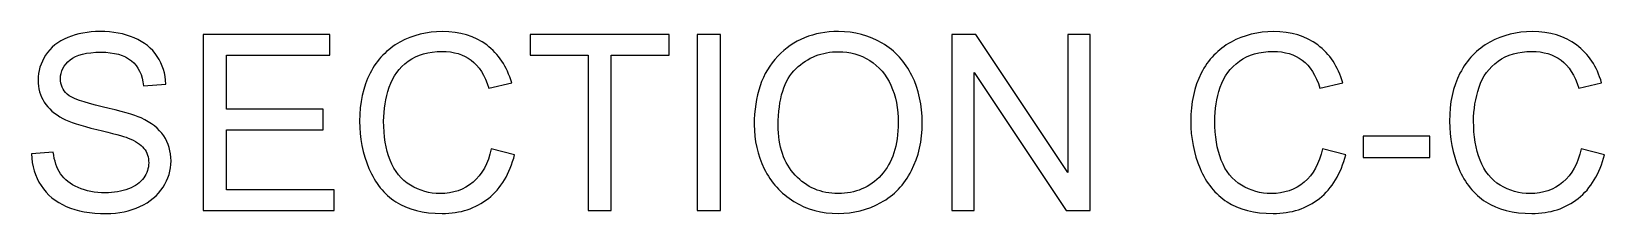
# Model space of a CAD drawing. Header units: millimetres. Extents: x -945 to 945, y -155 to 148.
# Drawn here: x -740.68 to -696.14, y 18.8 to 23.94 of the extents above; entities that cross this region are included whole.
import ezdxf

# ---------------------------------------------------------------- set-up
doc = ezdxf.new("R2010")
doc.units = ezdxf.units.MM
doc.header["$MEASUREMENT"] = 0
doc.layers.add('layer 1', color=7, linetype='Continuous')

msp = doc.modelspace()

# ---------------------------------------------------------------- linework, layer by layer
at = {"layer": 'layer 1', "color": 5}
for points, knots in [([(-740.6842, 20.4778), (-740.6842, 20.4778), (-740.0661, 20.5334), (-740.0661, 20.5334), (-740.0372, 20.2834), (-739.9689, 20.0785), (-739.8612, 19.9176), (-739.7536, 19.7579), (-739.5869, 19.6283), (-739.3612, 19.5287), (-739.1356, 19.4304), (-738.8809, 19.3806), (-738.5985, 19.3806), (-738.3474, 19.3806), (-738.1263, 19.4176), (-737.9342, 19.4929), (-737.742, 19.5681), (-737.5997, 19.6711), (-737.5059, 19.8019), (-737.4122, 19.9327), (-737.3647, 20.075), (-737.3647, 20.2278), (-737.3647, 20.3829), (-737.4099, 20.5183), (-737.5002, 20.6352), (-737.5904, 20.751), (-737.7397, 20.8482), (-737.9481, 20.928), (-738.0812, 20.979), (-738.3763, 21.06), (-738.8335, 21.1699), (-739.2906, 21.2799), (-739.6101, 21.3829), (-739.793, 21.4801), (-740.0302, 21.6051), (-740.2062, 21.7602), (-740.3219, 21.9442), (-740.4388, 22.1283), (-740.4967, 22.3354), (-740.4967, 22.5634), (-740.4967, 22.8158), (-740.4249, 23.0507), (-740.2825, 23.2683), (-740.1402, 23.4871), (-739.933, 23.6526), (-739.6587, 23.766), (-739.3856, 23.8794), (-739.0812, 23.9361), (-738.7467, 23.9361), (-738.3786, 23.9361), (-738.0534, 23.8771), (-737.7721, 23.7579), (-737.4909, 23.6398), (-737.2745, 23.4651), (-737.1228, 23.2336), (-736.9712, 23.0033), (-736.8902, 22.7417), (-736.8786, 22.45), (-736.8786, 22.45), (-737.5106, 22.4014), (-737.5106, 22.4014), (-737.5441, 22.7151), (-737.6587, 22.9523), (-737.8543, 23.1121), (-738.0499, 23.2729), (-738.3393, 23.3528), (-738.7212, 23.3528), (-739.1194, 23.3528), (-739.4099, 23.2799), (-739.5916, 23.134), (-739.7733, 22.9882), (-739.8647, 22.8123), (-739.8647, 22.6063), (-739.8647, 22.428), (-739.7999, 22.281), (-739.6714, 22.1653), (-739.5441, 22.0507), (-739.2143, 21.9315), (-738.6795, 21.8111), (-738.1448, 21.6896), (-737.7779, 21.5843), (-737.5789, 21.494), (-737.2907, 21.3609), (-737.0765, 21.1931), (-736.9388, 20.9882), (-736.8011, 20.7845), (-736.7328, 20.5496), (-736.7328, 20.2834), (-736.7328, 20.0183), (-736.808, 19.7706), (-736.9596, 19.5368), (-737.1113, 19.3031), (-737.3277, 19.1213), (-737.6113, 18.9917), (-737.8948, 18.8621), (-738.2131, 18.7973), (-738.5684, 18.7973), (-739.0175, 18.7973), (-739.3937, 18.8632), (-739.6969, 18.994), (-740.0013, 19.1248), (-740.2386, 19.3216), (-740.411, 19.5855), (-740.5846, 19.8482), (-740.6749, 20.1456), (-740.6842, 20.4778)], [0, 0, 0, 0, 0.0285714, 0.0285714, 0.0285714, 0.0571429, 0.0571429, 0.0571429, 0.0857143, 0.0857143, 0.0857143, 0.1142857, 0.1142857, 0.1142857, 0.1428571, 0.1428571, 0.1428571, 0.1714286, 0.1714286, 0.1714286, 0.2, 0.2, 0.2, 0.2285714, 0.2285714, 0.2285714, 0.2571429, 0.2571429, 0.2571429, 0.2857143, 0.2857143, 0.2857143, 0.3142857, 0.3142857, 0.3142857, 0.3428571, 0.3428571, 0.3428571, 0.3714286, 0.3714286, 0.3714286, 0.4, 0.4, 0.4, 0.4285714, 0.4285714, 0.4285714, 0.4571429, 0.4571429, 0.4571429, 0.4857143, 0.4857143, 0.4857143, 0.5142857, 0.5142857, 0.5142857, 0.5428571, 0.5428571, 0.5428571, 0.5714286, 0.5714286, 0.5714286, 0.6, 0.6, 0.6, 0.6285714, 0.6285714, 0.6285714, 0.6571429, 0.6571429, 0.6571429, 0.6857143, 0.6857143, 0.6857143, 0.7142857, 0.7142857, 0.7142857, 0.7428571, 0.7428571, 0.7428571, 0.7714286, 0.7714286, 0.7714286, 0.8, 0.8, 0.8, 0.8285714, 0.8285714, 0.8285714, 0.8571429, 0.8571429, 0.8571429, 0.8857143, 0.8857143, 0.8857143, 0.9142857, 0.9142857, 0.9142857, 0.9428571, 0.9428571, 0.9428571, 0.9714286, 0.9714286, 0.9714286, 1, 1, 1, 1]), ([(-735.8231, 18.8806), (-735.8231, 18.8806), (-735.8231, 23.8528), (-735.8231, 23.8528), (-735.8231, 23.8528), (-732.2328, 23.8528), (-732.2328, 23.8528), (-732.2328, 23.8528), (-732.2328, 23.2695), (-732.2328, 23.2695), (-732.2328, 23.2695), (-735.1634, 23.2695), (-735.1634, 23.2695), (-735.1634, 23.2695), (-735.1634, 21.7417), (-735.1634, 21.7417), (-735.1634, 21.7417), (-732.4203, 21.7417), (-732.4203, 21.7417), (-732.4203, 21.7417), (-732.4203, 21.1584), (-732.4203, 21.1584), (-732.4203, 21.1584), (-735.1634, 21.1584), (-735.1634, 21.1584), (-735.1634, 21.1584), (-735.1634, 19.4639), (-735.1634, 19.4639), (-735.1634, 19.4639), (-732.1148, 19.4639), (-732.1148, 19.4639), (-732.1148, 19.4639), (-732.1148, 18.8806), (-732.1148, 18.8806), (-732.1148, 18.8806), (-735.8231, 18.8806), (-735.8231, 18.8806)], [0, 0, 0, 0, 0.0833333, 0.0833333, 0.0833333, 0.1666667, 0.1666667, 0.1666667, 0.25, 0.25, 0.25, 0.3333333, 0.3333333, 0.3333333, 0.4166667, 0.4166667, 0.4166667, 0.5, 0.5, 0.5, 0.5833333, 0.5833333, 0.5833333, 0.6666667, 0.6666667, 0.6666667, 0.75, 0.75, 0.75, 0.8333333, 0.8333333, 0.8333333, 0.9166667, 0.9166667, 0.9166667, 1, 1, 1, 1]), ([(-727.6634, 20.6248), (-727.6634, 20.6248), (-727.0037, 20.4581), (-727.0037, 20.4581), (-727.1414, 19.9176), (-727.3891, 19.5068), (-727.7468, 19.2232), (-728.1044, 18.9396), (-728.5419, 18.7973), (-729.0593, 18.7973), (-729.594, 18.7973), (-730.0292, 18.9061), (-730.3648, 19.1248), (-730.7005, 19.3424), (-730.9551, 19.6584), (-731.1299, 20.0716), (-731.3046, 20.4859), (-731.3926, 20.9292), (-731.3926, 21.4037), (-731.3926, 21.9211), (-731.2942, 22.3725), (-731.0963, 22.7579), (-730.8984, 23.1433), (-730.6171, 23.4361), (-730.2525, 23.6364), (-729.888, 23.8366), (-729.4863, 23.9361), (-729.0488, 23.9361), (-728.5512, 23.9361), (-728.1333, 23.81), (-727.7954, 23.5565), (-727.4563, 23.303), (-727.2202, 22.9477), (-727.0871, 22.4894), (-727.0871, 22.4894), (-727.7329, 22.3366), (-727.7329, 22.3366), (-727.8475, 22.6977), (-728.0153, 22.9616), (-728.234, 23.1259), (-728.4528, 23.2915), (-728.7282, 23.3736), (-729.0604, 23.3736), (-729.4412, 23.3736), (-729.7606, 23.2822), (-730.0164, 23.0993), (-730.2722, 22.9165), (-730.4528, 22.6699), (-730.5558, 22.3621), (-730.6599, 22.053), (-730.712, 21.7347), (-730.712, 21.4072), (-730.712, 20.9848), (-730.6507, 20.6155), (-730.528, 20.3007), (-730.4053, 19.9848), (-730.2143, 19.7498), (-729.9551, 19.5936), (-729.6958, 19.4373), (-729.4157, 19.3598), (-729.1137, 19.3598), (-728.7456, 19.3598), (-728.4354, 19.4662), (-728.1808, 19.678), (-727.9262, 19.891), (-727.7537, 20.2058), (-727.6634, 20.6248)], [0, 0, 0, 0, 0.0454545, 0.0454545, 0.0454545, 0.0909091, 0.0909091, 0.0909091, 0.1363636, 0.1363636, 0.1363636, 0.1818182, 0.1818182, 0.1818182, 0.2272727, 0.2272727, 0.2272727, 0.2727273, 0.2727273, 0.2727273, 0.3181818, 0.3181818, 0.3181818, 0.3636364, 0.3636364, 0.3636364, 0.4090909, 0.4090909, 0.4090909, 0.4545455, 0.4545455, 0.4545455, 0.5, 0.5, 0.5, 0.5454545, 0.5454545, 0.5454545, 0.5909091, 0.5909091, 0.5909091, 0.6363636, 0.6363636, 0.6363636, 0.6818182, 0.6818182, 0.6818182, 0.7272727, 0.7272727, 0.7272727, 0.7727273, 0.7727273, 0.7727273, 0.8181818, 0.8181818, 0.8181818, 0.8636364, 0.8636364, 0.8636364, 0.9090909, 0.9090909, 0.9090909, 0.9545455, 0.9545455, 0.9545455, 1, 1, 1, 1]), ([(-724.9262, 18.8806), (-724.9262, 18.8806), (-724.9262, 23.2695), (-724.9262, 23.2695), (-724.9262, 23.2695), (-726.5651, 23.2695), (-726.5651, 23.2695), (-726.5651, 23.2695), (-726.5651, 23.8528), (-726.5651, 23.8528), (-726.5651, 23.8528), (-722.6276, 23.8528), (-722.6276, 23.8528), (-722.6276, 23.8528), (-722.6276, 23.2695), (-722.6276, 23.2695), (-722.6276, 23.2695), (-724.2665, 23.2695), (-724.2665, 23.2695), (-724.2665, 23.2695), (-724.2665, 18.8806), (-724.2665, 18.8806), (-724.2665, 18.8806), (-724.9262, 18.8806), (-724.9262, 18.8806)], [0, 0, 0, 0, 0.125, 0.125, 0.125, 0.25, 0.25, 0.25, 0.375, 0.375, 0.375, 0.5, 0.5, 0.5, 0.625, 0.625, 0.625, 0.75, 0.75, 0.75, 0.875, 0.875, 0.875, 1, 1, 1, 1]), ([(-721.8371, 18.8806), (-721.8371, 18.8806), (-721.8371, 23.8528), (-721.8371, 23.8528), (-721.8371, 23.8528), (-721.1774, 23.8528), (-721.1774, 23.8528), (-721.1774, 23.8528), (-721.1774, 18.8806), (-721.1774, 18.8806), (-721.1774, 18.8806), (-721.8371, 18.8806), (-721.8371, 18.8806)], [0, 0, 0, 0, 0.25, 0.25, 0.25, 0.5, 0.5, 0.5, 0.75, 0.75, 0.75, 1, 1, 1, 1]), ([(-720.2202, 21.3007), (-720.2202, 22.1248), (-719.9979, 22.7706), (-719.5547, 23.2371), (-719.1114, 23.7035), (-718.5396, 23.9361), (-717.8382, 23.9361), (-717.3788, 23.9361), (-716.9656, 23.8262), (-716.5963, 23.6074), (-716.2283, 23.3887), (-715.947, 23.0831), (-715.7538, 22.6908), (-715.5605, 22.2996), (-715.4633, 21.8551), (-715.4633, 21.3586), (-715.4633, 20.8551), (-715.5651, 20.4037), (-715.7688, 20.0068), (-715.9725, 19.6086), (-716.2607, 19.3077), (-716.6334, 19.104), (-717.0072, 18.8991), (-717.41, 18.7973), (-717.8417, 18.7973), (-718.3105, 18.7973), (-718.7283, 18.9107), (-719.0975, 19.1364), (-719.4655, 19.3621), (-719.7456, 19.6699), (-719.9354, 20.0611), (-720.1253, 20.4512), (-720.2202, 20.8644), (-720.2202, 21.3007)], [0, 0, 0, 0, 0.0909091, 0.0909091, 0.0909091, 0.1818182, 0.1818182, 0.1818182, 0.2727273, 0.2727273, 0.2727273, 0.3636364, 0.3636364, 0.3636364, 0.4545455, 0.4545455, 0.4545455, 0.5454545, 0.5454545, 0.5454545, 0.6363636, 0.6363636, 0.6363636, 0.7272727, 0.7272727, 0.7272727, 0.8181818, 0.8181818, 0.8181818, 0.9090909, 0.9090909, 0.9090909, 1, 1, 1, 1]), ([(-714.6241, 18.8806), (-714.6241, 18.8806), (-714.6241, 23.8528), (-714.6241, 23.8528), (-714.6241, 23.8528), (-713.9482, 23.8528), (-713.9482, 23.8528), (-713.9482, 23.8528), (-711.3394, 19.95), (-711.3394, 19.95), (-711.3394, 19.95), (-711.3394, 23.8528), (-711.3394, 23.8528), (-711.3394, 23.8528), (-710.7075, 23.8528), (-710.7075, 23.8528), (-710.7075, 23.8528), (-710.7075, 18.8806), (-710.7075, 18.8806), (-710.7075, 18.8806), (-711.3834, 18.8806), (-711.3834, 18.8806), (-711.3834, 18.8806), (-713.9922, 22.7834), (-713.9922, 22.7834), (-713.9922, 22.7834), (-713.9922, 18.8806), (-713.9922, 18.8806), (-713.9922, 18.8806), (-714.6241, 18.8806), (-714.6241, 18.8806)], [0, 0, 0, 0, 0.1, 0.1, 0.1, 0.2, 0.2, 0.2, 0.3, 0.3, 0.3, 0.4, 0.4, 0.4, 0.5, 0.5, 0.5, 0.6, 0.6, 0.6, 0.7, 0.7, 0.7, 0.8, 0.8, 0.8, 0.9, 0.9, 0.9, 1, 1, 1, 1]), ([(-704.1311, 20.6248), (-704.1311, 20.6248), (-703.4714, 20.4581), (-703.4714, 20.4581), (-703.6091, 19.9176), (-703.8568, 19.5068), (-704.2145, 19.2232), (-704.5721, 18.9396), (-705.0096, 18.7973), (-705.527, 18.7973), (-706.0617, 18.7973), (-706.4969, 18.9061), (-706.8325, 19.1248), (-707.1682, 19.3424), (-707.4228, 19.6584), (-707.5976, 20.0716), (-707.7723, 20.4859), (-707.8603, 20.9292), (-707.8603, 21.4037), (-707.8603, 21.9211), (-707.7619, 22.3725), (-707.564, 22.7579), (-707.3661, 23.1433), (-707.0848, 23.4361), (-706.7202, 23.6364), (-706.3557, 23.8366), (-705.954, 23.9361), (-705.5165, 23.9361), (-705.0189, 23.9361), (-704.601, 23.81), (-704.2631, 23.5565), (-703.924, 23.303), (-703.6879, 22.9477), (-703.5548, 22.4894), (-703.5548, 22.4894), (-704.2006, 22.3366), (-704.2006, 22.3366), (-704.3152, 22.6977), (-704.483, 22.9616), (-704.7017, 23.1259), (-704.9205, 23.2915), (-705.1959, 23.3736), (-705.5281, 23.3736), (-705.9089, 23.3736), (-706.2283, 23.2822), (-706.4841, 23.0993), (-706.7399, 22.9165), (-706.9205, 22.6699), (-707.0235, 22.3621), (-707.1276, 22.053), (-707.1797, 21.7347), (-707.1797, 21.4072), (-707.1797, 20.9848), (-707.1184, 20.6155), (-706.9957, 20.3007), (-706.873, 19.9848), (-706.682, 19.7498), (-706.4228, 19.5936), (-706.1635, 19.4373), (-705.8834, 19.3598), (-705.5814, 19.3598), (-705.2133, 19.3598), (-704.9031, 19.4662), (-704.6485, 19.678), (-704.3939, 19.891), (-704.2214, 20.2058), (-704.1311, 20.6248)], [0, 0, 0, 0, 0.0454545, 0.0454545, 0.0454545, 0.0909091, 0.0909091, 0.0909091, 0.1363636, 0.1363636, 0.1363636, 0.1818182, 0.1818182, 0.1818182, 0.2272727, 0.2272727, 0.2272727, 0.2727273, 0.2727273, 0.2727273, 0.3181818, 0.3181818, 0.3181818, 0.3636364, 0.3636364, 0.3636364, 0.4090909, 0.4090909, 0.4090909, 0.4545455, 0.4545455, 0.4545455, 0.5, 0.5, 0.5, 0.5454545, 0.5454545, 0.5454545, 0.5909091, 0.5909091, 0.5909091, 0.6363636, 0.6363636, 0.6363636, 0.6818182, 0.6818182, 0.6818182, 0.7272727, 0.7272727, 0.7272727, 0.7727273, 0.7727273, 0.7727273, 0.8181818, 0.8181818, 0.8181818, 0.8636364, 0.8636364, 0.8636364, 0.9090909, 0.9090909, 0.9090909, 0.9545455, 0.9545455, 0.9545455, 1, 1, 1, 1]), ([(-696.8036, 20.6248), (-696.8036, 20.6248), (-696.1439, 20.4581), (-696.1439, 20.4581), (-696.2816, 19.9176), (-696.5293, 19.5068), (-696.887, 19.2232), (-697.2446, 18.9396), (-697.6821, 18.7973), (-698.1995, 18.7973), (-698.7342, 18.7973), (-699.1694, 18.9061), (-699.505, 19.1248), (-699.8407, 19.3424), (-700.0953, 19.6584), (-700.2701, 20.0716), (-700.4448, 20.4859), (-700.5328, 20.9292), (-700.5328, 21.4037), (-700.5328, 21.9211), (-700.4344, 22.3725), (-700.2365, 22.7579), (-700.0386, 23.1433), (-699.7573, 23.4361), (-699.3927, 23.6364), (-699.0282, 23.8366), (-698.6265, 23.9361), (-698.189, 23.9361), (-697.6914, 23.9361), (-697.2735, 23.81), (-696.9356, 23.5565), (-696.5965, 23.303), (-696.3604, 22.9477), (-696.2273, 22.4894), (-696.2273, 22.4894), (-696.8731, 22.3366), (-696.8731, 22.3366), (-696.9877, 22.6977), (-697.1555, 22.9616), (-697.3742, 23.1259), (-697.593, 23.2915), (-697.8684, 23.3736), (-698.2006, 23.3736), (-698.5814, 23.3736), (-698.9008, 23.2822), (-699.1566, 23.0993), (-699.4124, 22.9165), (-699.593, 22.6699), (-699.696, 22.3621), (-699.8001, 22.053), (-699.8522, 21.7347), (-699.8522, 21.4072), (-699.8522, 20.9848), (-699.7909, 20.6155), (-699.6682, 20.3007), (-699.5455, 19.9848), (-699.3545, 19.7498), (-699.0953, 19.5936), (-698.836, 19.4373), (-698.5559, 19.3598), (-698.2539, 19.3598), (-697.8858, 19.3598), (-697.5756, 19.4662), (-697.321, 19.678), (-697.0664, 19.891), (-696.8939, 20.2058), (-696.8036, 20.6248)], [0, 0, 0, 0, 0.0454545, 0.0454545, 0.0454545, 0.0909091, 0.0909091, 0.0909091, 0.1363636, 0.1363636, 0.1363636, 0.1818182, 0.1818182, 0.1818182, 0.2272727, 0.2272727, 0.2272727, 0.2727273, 0.2727273, 0.2727273, 0.3181818, 0.3181818, 0.3181818, 0.3636364, 0.3636364, 0.3636364, 0.4090909, 0.4090909, 0.4090909, 0.4545455, 0.4545455, 0.4545455, 0.5, 0.5, 0.5, 0.5454545, 0.5454545, 0.5454545, 0.5909091, 0.5909091, 0.5909091, 0.6363636, 0.6363636, 0.6363636, 0.6818182, 0.6818182, 0.6818182, 0.7272727, 0.7272727, 0.7272727, 0.7727273, 0.7727273, 0.7727273, 0.8181818, 0.8181818, 0.8181818, 0.8636364, 0.8636364, 0.8636364, 0.9090909, 0.9090909, 0.9090909, 0.9545455, 0.9545455, 0.9545455, 1, 1, 1, 1]), ([(-719.5396, 21.2891), (-719.5396, 20.6908), (-719.3787, 20.2197), (-719.057, 19.876), (-718.7352, 19.5322), (-718.3313, 19.3598), (-717.8452, 19.3598), (-717.3498, 19.3598), (-716.9436, 19.5334), (-716.623, 19.8806), (-716.3035, 20.2278), (-716.1438, 20.7209), (-716.1438, 21.3598), (-716.1438, 21.7637), (-716.2121, 22.1167), (-716.3487, 22.4176), (-716.4852, 22.7185), (-716.6855, 22.9523), (-716.9482, 23.1178), (-717.2121, 23.2833), (-717.5072, 23.3667), (-717.8348, 23.3667), (-718.3, 23.3667), (-718.7005, 23.207), (-719.0361, 22.8875), (-719.3718, 22.5681), (-719.5396, 22.0357), (-719.5396, 21.2891)], [0, 0, 0, 0, 0.1111111, 0.1111111, 0.1111111, 0.2222222, 0.2222222, 0.2222222, 0.3333333, 0.3333333, 0.3333333, 0.4444444, 0.4444444, 0.4444444, 0.5555556, 0.5555556, 0.5555556, 0.6666667, 0.6666667, 0.6666667, 0.7777778, 0.7777778, 0.7777778, 0.8888889, 0.8888889, 0.8888889, 1, 1, 1, 1]), ([(-702.9772, 20.3736), (-702.9772, 20.3736), (-702.9772, 20.9848), (-702.9772, 20.9848), (-702.9772, 20.9848), (-701.0883, 20.9848), (-701.0883, 20.9848), (-701.0883, 20.9848), (-701.0883, 20.3736), (-701.0883, 20.3736), (-701.0883, 20.3736), (-702.9772, 20.3736), (-702.9772, 20.3736)], [0, 0, 0, 0, 0.25, 0.25, 0.25, 0.5, 0.5, 0.5, 0.75, 0.75, 0.75, 1, 1, 1, 1])]:
    msp.add_open_spline(points, degree=3, knots=knots, dxfattribs=at)

doc.saveas('drawing.dxf')
